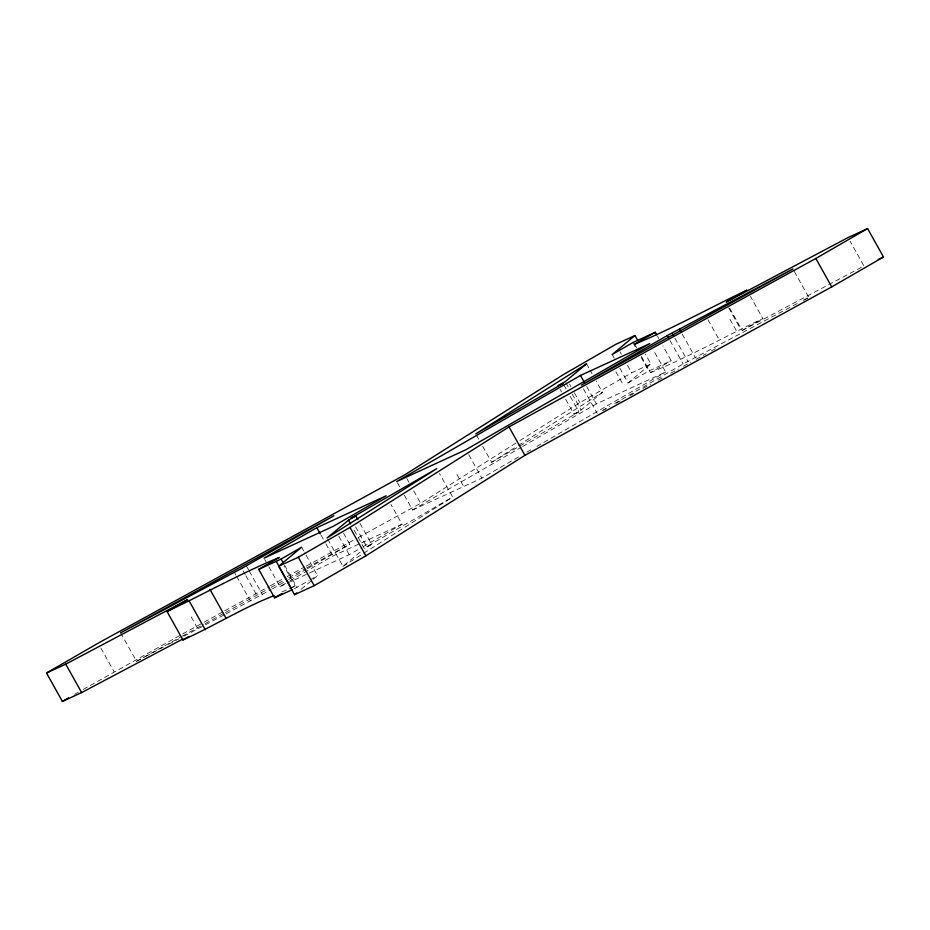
<?xml version="1.0" encoding="UTF-8"?>
<svg xmlns="http://www.w3.org/2000/svg" width="930" height="930" viewBox="0 0 930 930"><rect width="100%" height="100%" fill="white"/><g stroke="black" fill="none" stroke-linecap="round" stroke-linejoin="round"><path stroke-width="0.7" stroke-dasharray="4.65 3.49" d="M565.696 399.342L573.984 414.175L581.134 410.049L602.431 392.297L596.211 381.172M619.798 368.117L628.087 382.939L650.872 363.944L645.339 354.063M301.134 589.248L312.062 580.181M313.154 579.274L317.525 575.647L304.401 552.164M327.767 539.168L342.961 566.37L361.177 551.258M358.329 537.494L420.662 503.27L518.661 441.355M519.882 440.588L579.902 402.667L631.679 372.767L650.872 363.944M482.647 446.226L491.633 462.303L517.196 446.144M518.417 445.377L602.431 392.297M342.961 566.37L362.468 554.048M363.676 553.269L452.643 497.062L439.518 473.579M74.691 694.326L78.376 692.199M83.293 689.363L181.478 634.586M226.106 613.846L271.165 589.574M628.087 382.939L648.745 371.024L671.181 360.7L662.892 345.867M272.42 588.853L287.382 580.215M288.626 579.495L306.086 569.416M307.33 568.695L349.738 544.213L343.519 533.088M491.633 462.303L578.89 411.92L569.904 395.855M268.875 566.8L279.93 586.574L288.73 581.494M289.986 580.762L332.742 556.082L360.189 543.469M404.306 495.155L412.595 509.977L521.37 447.191M522.614 446.47L596.374 403.876L665.659 372.035L653.22 349.785M641.491 356.585L650.477 372.651L671.181 360.7M292.694 587.342L295.112 585.958L284.057 566.172M279.93 586.574L349.203 554.722L361.782 547.468M363.037 546.735L402.016 524.241L390.96 504.455M412.595 509.977L481.868 478.136L519.382 456.479M526.88 452.154L531.879 449.26M536.877 446.377L665.659 372.035M650.477 372.651C689.072 356.853 725.249 336.358 762.821 318.572L750.394 296.321M355.644 526.903L366.699 546.677L452.643 497.062M602.233 410.7L609.708 406.387M614.683 403.515L683.143 363.99L798.614 302.82M294.554 588.62L309.086 580.518M310.295 579.82L317.525 575.647M359.98 523.346L371.721 544.364L364.397 548.584L352.656 527.577M729.736 308.249L742.163 330.499L762.821 318.572M182.745 633.888L223.467 611.533M224.734 610.836L269.27 586.388M270.537 585.691L285.801 577.309M287.079 576.612L304.889 566.835M306.156 566.138L357.05 538.191M120.633 632.842L136.524 661.277L180.943 636.887M182.21 636.19L203.786 624.344M205.053 623.646L224.095 613.196M225.362 612.498L269.781 588.109M271.048 587.411L283.743 580.448M288.823 577.658L305.319 568.602M306.586 567.904L349.738 544.213M603.593 410.095L606.128 408.712M616.264 403.143L621.321 400.365M630.191 395.494L633.993 393.402M642.863 388.531L650.465 384.357M658.068 380.184L663.137 377.406M670.728 373.232L678.33 369.059M683.399 366.281L691.002 362.107M696.07 359.329L706.207 353.76M711.276 350.982L716.344 348.192M803.753 300.204L807.554 298.112M742.163 330.499L863.947 265.992L850.136 241.265M803.718 300.123L807.542 298.1M136.524 661.277L144.208 657.208M145.487 656.534L163.401 647.048M168.516 644.339L178.758 638.922M183.873 636.201L224.828 614.532M366.699 546.677L371.721 544.364M573.984 414.175L578.89 411.92M361.491 542.864L402.016 524.241M282.034 591.957L295.112 585.958M794.313 271.467L808.821 297.414M728.713 307.842L740.454 328.848M729.992 319.316L737.862 333.382M708.009 319.792L719.75 340.799M682.19 334.056L695.315 357.539M674.948 338.241L688.072 361.724M670.019 340.508L683.143 363.99M657.359 335.974L658.742 338.45M635.283 345.46L636.655 347.925M632.853 342.589L635.62 347.529M641.142 357.422L648.745 371.024M619.938 351.761L621.321 354.225M627.541 365.351L631.679 372.767M612.196 354.516L614.265 358.224M615.881 371.779L623.751 385.845M586.539 363.874L589.295 368.815M589.992 370.047L592.061 373.755M586.714 386.578L596.374 403.876M583.436 388.856L597.258 413.571M569.544 384.125L570.927 386.589M574.38 392.774L579.902 402.667M565.94 382.858L568.707 387.798M572.159 393.983L581.134 410.049M563.696 384.729L566.451 389.67M560.174 389.449L561.557 391.925M476.439 435.101L479.194 440.053M468.743 454.654L481.868 478.136M456.909 474.335L464.779 488.401M406.852 478.543L408.921 482.252M413.757 490.912L420.662 503.27M397.401 482.786L400.156 487.739M338.846 536.18L349.203 554.722M321.001 535.076L325.14 542.492M325.825 543.725L332.742 556.082M301.646 547.212L303.715 550.92M284.58 565.242L297.019 587.493M264.736 559.383L266.12 561.848M246.555 566.184L248.624 569.892M249.321 571.125L262.446 594.607M243.125 570.857L245.206 574.566M245.892 575.798L257.633 596.816M234.523 572.555L235.906 575.019M236.604 576.263L250.414 600.978M191.243 616.927L198.45 629.831M100.928 648.117L114.053 671.611"/><path stroke-width="1.4" d="M637.748 340.461L634.981 335.521L612.196 354.516L632.853 342.589L655.29 332.266L656.673 334.742M655.29 332.266L634.586 344.216C673.192 328.418 709.369 307.935 746.941 290.137L726.284 302.064L848.055 237.557L867.609 228.571L883.5 256.994L831.722 286.893L524.915 455.34L365.862 555.838L314.212 585.656L294.566 594.689L278.686 566.254L301.646 547.212L281.127 559.058L258.714 569.369L274.594 597.792L292.09 589.76M355.83 515.929L348.506 520.161L327.081 537.935L436.751 468.639L350.808 518.254L355.83 515.929L357.899 519.638M294.566 594.689L296.763 592.875M278.686 566.254L298.321 557.233L349.982 527.403L509.036 426.905L815.831 258.459L867.609 228.571M182.931 638.957L81.642 692.583L62.391 701.429L46.5 673.006L98.162 643.176L404.783 474.835L564.01 374.232L615.788 344.344L634.981 335.521M274.199 595.572C242.532 607.953 213.854 626.111 182.931 639.933L167.04 611.51L187.558 599.664L65.751 664.148L46.5 673.006M167.04 611.51C204.565 593.759 240.684 573.299 279.221 557.523L258.714 569.369M316.851 527.659L264.039 558.139L333.312 526.299L386.124 495.806L316.851 527.659L320.304 533.832M580.494 375.453L396.703 481.554L465.976 449.702L649.768 343.6L580.494 375.453L584.633 382.869M667.252 335.567L581.366 385.148L792.93 268.991L667.252 335.567L668.635 338.032M62.391 701.429L68.541 697.884M182.931 639.933L188.964 636.457M274.594 597.792L281.837 593.619M878.28 259.4L883.5 256.994M815.831 258.459L831.722 286.893M679.435 329.115L680.807 331.592M672.181 333.3L673.564 335.765M509.036 426.905L524.915 455.34M348.506 520.161L350.587 523.869M349.982 527.403L365.862 555.838M298.321 557.233L314.212 585.656M281.127 559.058L283.197 562.766M276.198 561.325L291.392 588.516M209.948 589.376L225.839 617.799M189.336 601.268L205.228 629.703M65.751 664.148L81.642 692.583M586.539 363.874L565.242 381.625L558.105 385.741L562.999 383.497L475.742 433.868L586.539 363.874M241.754 568.381L120.633 632.842L333.847 515.79L241.754 568.381"/></g></svg>
